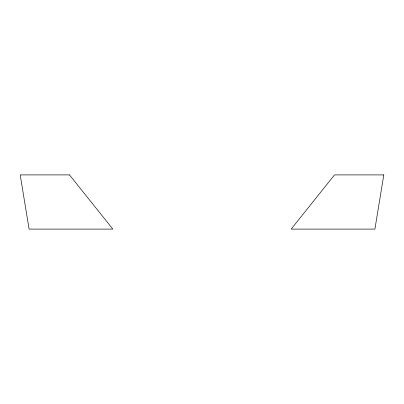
<?xml version="1.0" encoding="UTF-8"?>
<svg xmlns="http://www.w3.org/2000/svg" width="404" height="404" viewBox="0 0 404 404"><rect width="100%" height="100%" fill="white"/><g stroke="black" fill="none" stroke-linecap="round" stroke-linejoin="round"><path stroke-width="0.61" d="M383.8 174.902L374.917 229.098L291.163 229.098L334.532 174.902L383.8 174.902M69.468 174.902L20.2 174.902L29.083 229.098L112.837 229.098L69.468 174.902"/></g></svg>
